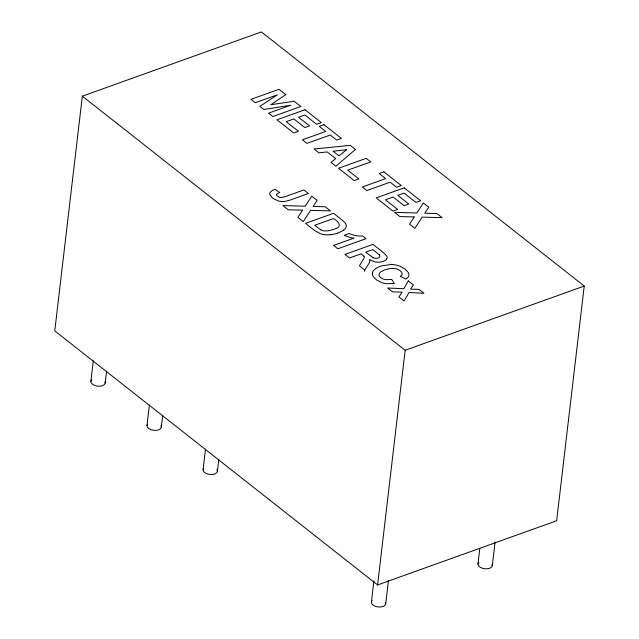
<?xml version="1.0" encoding="UTF-8"?>
<svg xmlns="http://www.w3.org/2000/svg" width="639" height="639" viewBox="0 0 639 639"><rect width="100%" height="100%" fill="white"/><g stroke="black" fill="none" stroke-linecap="round" stroke-linejoin="round"><path stroke-width="0.96" d="M82.343 96.162L54.77 330.858L377.585 584.965L556.657 520.753L584.23 286.056L261.415 31.95L82.343 96.162L405.158 350.26L584.23 286.056M90.866 381.427L93.278 360.883M105.219 382.961L106.601 371.219M146.97 425.59L149.382 405.046M161.324 427.124L162.705 415.382M203.074 469.753L205.486 449.201M217.428 471.286L218.81 459.545M364.605 271.24L364.749 269.993L369.462 262.645A12.405 6.845 6.7 0 0 369.566 262.333M371.387 602.242L373.911 580.707M377.585 584.965L405.158 350.26M385.74 603.775L388.496 580.292M477.98 564.013L479.817 548.358M492.334 565.547L495.097 542.064M353.814 238.171L333.558 245.432L337.815 248.787L366.019 238.674L362.561 235.959A12.181 6.725 6.7 0 1 357.281 235.807L355.372 235.464A29.642 16.358 6.7 0 1 353.519 235.032L349.126 233.554L344.245 235.304A24.042 13.267 6.7 0 0 353.814 238.187M330.69 234.697L331.178 234.649M373.28 257.757L365.684 252.181L372.825 249.617L379.406 254.913M320.938 229.84L320.139 229.369A31.375 17.317 6.7 0 1 318.11 227.883L314.755 225.255L333.382 218.578C338.462 221.07 342.983 227.093 334.692 228.946A42.557 23.483 6.7 0 1 332.352 229.792L327.935 230.871L324.053 230.919A6.925 3.826 6.7 0 1 320.954 229.832M364.749 269.993L359.438 265.808L364.142 257.844A5.463 3.011 6.7 0 0 363.903 256.199M363.863 256.199L363.176 255.456A21.231 11.718 6.7 0 0 362.057 254.514L361.163 253.803L349.501 257.98L344.964 254.418L372.992 244.362L383.576 252.724L386.603 255.84A8.307 4.585 6.7 0 1 386.699 258.835M105.02 381.81A7.221 3.986 6.7 0 1 97.2 386.108A7.221 3.986 6.7 0 1 91.649 379.846M160.988 425.686A7.221 3.986 6.7 0 1 153.815 430.335A7.221 3.986 6.7 0 1 147.537 424.248M216.917 469.569A7.221 3.986 6.7 0 1 210.431 474.537A7.221 3.986 6.7 0 1 203.458 468.667M385.541 602.625A7.221 3.986 6.7 0 1 377.721 606.914A7.221 3.986 6.7 0 1 372.17 600.66M491.998 564.117A7.221 3.986 6.7 0 1 484.578 568.726A7.221 3.986 6.7 0 1 478.763 562.432M343.694 230.088A15.871 8.754 6.7 0 0 346.186 226.813A12.165 6.71 6.7 0 0 345.547 223.482A10.871 5.999 6.7 0 0 345.132 222.907L342.983 220.782A48.844 26.958 6.7 0 0 341.713 219.744L333.55 213.322L305.522 223.37L313.933 229.984A37.877 20.903 6.7 0 0 314.843 230.679L320.195 233.594A11.43 6.31 6.7 0 0 323.853 234.569M343.718 230.096A17.461 9.633 6.7 0 1 343.199 230.479L338.774 232.684A39.69 21.91 6.7 0 1 337.392 233.195M337.352 233.163A24.202 13.355 6.7 0 1 331.21 234.689M330.675 234.673A15.815 8.73 6.7 0 1 323.845 234.593M386.747 258.843A10.52 5.807 6.7 0 1 383.104 261.343A13.227 7.301 6.7 0 1 382.322 261.615L380.293 262.054A8.986 4.96 6.7 0 1 376.459 262.102A8.451 4.665 6.7 0 1 374.718 261.79L369.558 259.634A16.949 9.353 6.7 0 1 369.598 262.333M379.342 254.921A4.497 2.484 6.7 0 1 378.568 257.829A4.497 2.484 6.7 0 1 373.232 257.797M372.401 273.252L372.409 274.155A14.769 8.155 6.7 0 0 373.176 276.375L375.484 279.019A21.918 12.093 6.7 0 0 376.922 280.13L381.403 282.486A12.996 7.173 6.7 0 0 384.159 283.309A12.381 6.829 6.7 0 0 386.499 283.708L394.311 283.484L391.787 279.507L385.413 279.634A7.58 4.185 6.7 0 1 381.315 278.021L381.084 277.853A10.288 5.679 6.7 0 1 380.285 277.19L379.446 276.208A7.892 4.353 6.7 0 1 378.935 274.466L380.277 272.206L383.863 270.249A33.268 18.363 6.7 0 1 385.74 269.554L390.916 268.396L395.325 268.628A8.083 4.465 6.7 0 1 398.201 269.554L399.623 270.353A10.991 6.063 6.7 0 1 400.493 271.008L401.076 271.551A7.588 4.185 6.7 0 1 400.813 276.016L400.357 276.28L406.013 279.131L408.025 277.326L408.888 275.497A13.579 7.5 6.7 0 0 408.449 272.781L405.318 269.211L400.142 266.255A14.809 8.171 6.7 0 0 396.38 265.113L393.928 264.698A15.12 8.347 6.7 0 0 391.387 264.49L381.914 265.776A32.086 17.708 6.7 0 0 379.358 266.655L375.988 268.316L373.4 270.616A15.408 8.507 6.7 0 0 372.561 272.35L372.401 273.252M276.655 194.528L276.615 194.663A3.554 1.957 6.7 0 0 276.751 195.502L279.435 197.363A2.907 1.605 6.7 0 0 280.665 197.579L284.93 196.732L303.86 189.951L308.397 193.521L289.779 200.191L284.786 201.437A9.92 5.479 6.7 0 1 278.492 200.997L273.22 198.513A19.753 10.903 6.7 0 1 272.118 197.667L269.834 194.607A8.802 4.856 6.7 0 1 270.177 192.363L272.086 190.622L274.922 189.312L279.706 192.475L276.943 194.024A4.545 2.508 6.7 0 0 276.711 194.392L276.655 194.528M408.273 280.92L403.824 288.732L387.633 288.005L392.538 291.863L402.083 292.151L399 296.951L404.128 300.985L409 292.534L423.945 293.245L419.04 289.387L410.542 289.116L413.401 284.954L408.273 280.92M302.606 210.167L297.894 217.364L303.253 221.581L310.586 210.375L330.459 210.886L325.251 206.788L313.166 206.437L317.12 200.39L311.768 196.173L305.194 206.213L282.917 205.574L288.285 209.8L302.606 210.167M414.224 216.933L409.511 224.129L414.871 228.347L422.211 217.14L442.076 217.651L436.868 213.554L424.783 213.202L428.745 207.156L423.385 202.938L416.812 212.979L394.535 212.34L399.902 216.565L414.224 216.933M355.444 149.462L335.922 166.204L331.066 162.378L335.659 158.616L327.136 151.906L318.925 152.817L314.068 148.999L350.236 145.365L355.444 149.462M346.442 149.75L339.005 155.86L333.127 151.235L346.442 149.75M285.785 94.628L270.824 104.756L294.148 101.21L300.865 106.497L272.837 116.546L268.58 113.191L290.569 105.227L263.883 109.501L259.881 106.346L277.382 94.844L255.249 102.703L250.991 99.349L279.019 89.3L285.785 94.628M304.987 109.74L276.967 119.797L293.732 132.992L298.429 131.307L286.2 121.682L293.86 118.934L304.851 127.584L309.556 125.899L298.557 117.249L304.827 114.996L316.64 124.301L321.345 122.616L304.987 109.74M323.957 124.669L319.252 126.354L325.714 131.442L302.391 139.805L306.92 143.376L330.251 135.013L336.705 140.093L341.41 138.407L323.957 124.669M366.211 158.328L338.534 168.257L354.198 180.589L358.902 178.904L347.768 170.142L370.748 161.899L366.211 158.328M383.871 171.835L379.175 173.52L385.637 178.608L362.305 186.971L366.842 190.542L390.165 182.179L396.627 187.259L401.324 185.574L383.871 171.835M404.215 187.85L376.187 197.898L392.953 211.094L397.65 209.408L385.421 199.783L393.081 197.036L404.08 205.686L408.776 204.001L397.777 195.35L404.048 193.106L415.869 202.403L420.566 200.718L404.215 187.85"/></g></svg>
